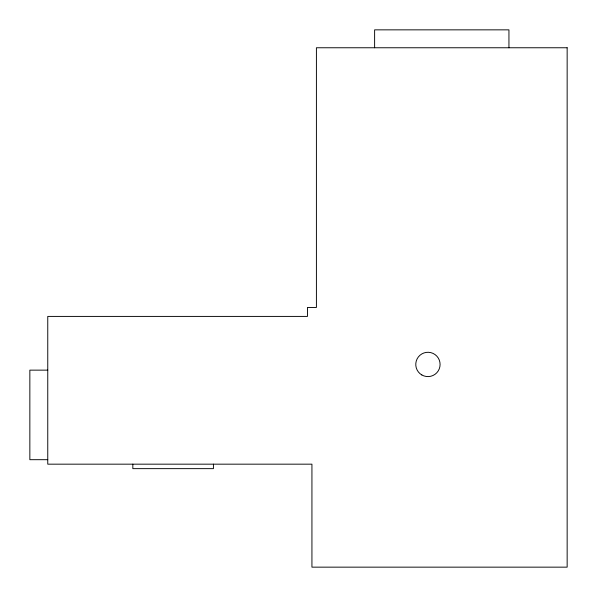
<?xml version="1.0" encoding="UTF-8"?>
<svg xmlns="http://www.w3.org/2000/svg" width="597" height="597" viewBox="0 0 597 597"><rect width="100%" height="100%" fill="white"/><g stroke="black" fill="none" stroke-linecap="round" stroke-linejoin="round"><path stroke-width="0.9" d="M47.76 370.14L29.85 370.14L29.85 459.69L47.76 459.69M508.942 47.76L508.942 29.85L374.618 29.85L374.618 47.76M213.427 464.167L213.427 468.645L132.832 468.645L132.832 464.167M567.15 47.76L316.41 47.76L316.41 307.455L307.455 307.455L307.455 316.41L47.76 316.41L47.76 464.167L311.933 464.167L311.933 567.15L567.15 567.15L567.15 47.76M421.855 374.968A12.156 12.156 0 0 0 440.093 364.439A12.156 12.156 0 0 0 421.855 353.909A12.156 12.156 0 0 0 421.855 374.968"/></g></svg>
